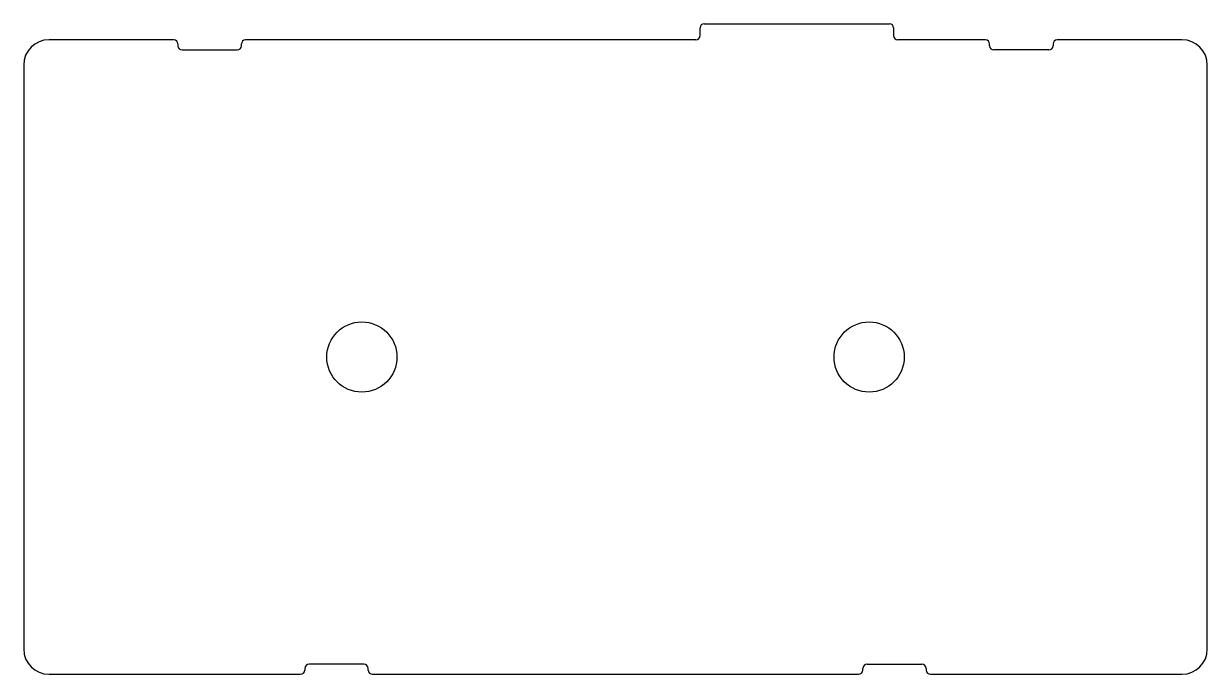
# Model space of a CAD drawing. Header units: millimetres. Extents: x -70 to 70, y -38 to 39.
import ezdxf

# ---------------------------------------------------------------- set-up
doc = ezdxf.new("R2010")
doc.units = ezdxf.units.MM

msp = doc.modelspace()

# ---------------------------------------------------------------- linework, layer by layer
at = {"color": 7, "linetype": 'Continuous'}
for p, q in [((10.5, 39.4), (32.4, 39.4)), ((10, 38), (10, 38.9)), ((32.9, 38.9), (32.9, 38)), ((-52.25, 37.5), (-67, 37.5)), ((-51.75, 37), (-51.75, 36.8)), ((-44.25, 36.8), (-44.25, 37)), ((9.5, 37.5), (-43.75, 37.5)), ((43.75, 37.5), (33.4, 37.5)), ((44.25, 36.8), (44.25, 37)), ((51.75, 37), (51.75, 36.8)), ((67, 37.5), (52.25, 37.5)), ((-51.25, 36.3), (-44.75, 36.3)), ((51.25, 36.3), (44.75, 36.3)), ((-70, 34.5), (-70, -34.5)), ((70, -34.5), (70, 34.5)), ((-29.75, -36.3), (-36.25, -36.3)), ((29.75, -36.3), (36.25, -36.3)), ((-67, -37.5), (-37.25, -37.5)), ((-36.75, -36.8), (-36.75, -37)), ((-29.25, -37), (-29.25, -36.8)), ((-28.75, -37.5), (28.75, -37.5)), ((29.25, -37), (29.25, -36.8)), ((36.75, -36.8), (36.75, -37)), ((37.25, -37.5), (67, -37.5))]:
    msp.add_line(p, q, dxfattribs=at)
for centre in [(-30, 0), (30, 0)]:
    msp.add_circle(centre, 4.15, dxfattribs=at)
for centre, radius, start, end in [((10.5, 38.9), 0.5, 90, 180), ((32.4, 38.9), 0.5, 0, 90), ((9.5, 38), 0.5, 270, 0), ((33.4, 38), 0.5, 180, 270), ((-67, 34.5), 3, 90, 180), ((-52.25, 37), 0.5, 0, 90), ((-51.25, 36.8), 0.5, 180, 270), ((-44.75, 36.8), 0.5, 270, 0), ((-43.75, 37), 0.5, 90, 180), ((43.75, 37), 0.5, 0, 90), ((44.75, 36.8), 0.5, 180, 270), ((51.25, 36.8), 0.5, 270, 0), ((52.25, 37), 0.5, 90, 180), ((67, 34.5), 3, 0, 90), ((-67, -34.5), 3, 180, 270), ((67, -34.5), 3, 270, 0), ((-36.25, -36.8), 0.5, 90, 180), ((-29.75, -36.8), 0.5, 0, 90), ((29.75, -36.8), 0.5, 90, 180), ((36.25, -36.8), 0.5, 0, 90), ((-37.25, -37), 0.5, 270, 0), ((-28.75, -37), 0.5, 180, 270), ((28.75, -37), 0.5, 270, 0), ((37.25, -37), 0.5, 180, 270)]:
    msp.add_arc(centre, radius, start, end, dxfattribs=at)

doc.saveas('drawing.dxf')
